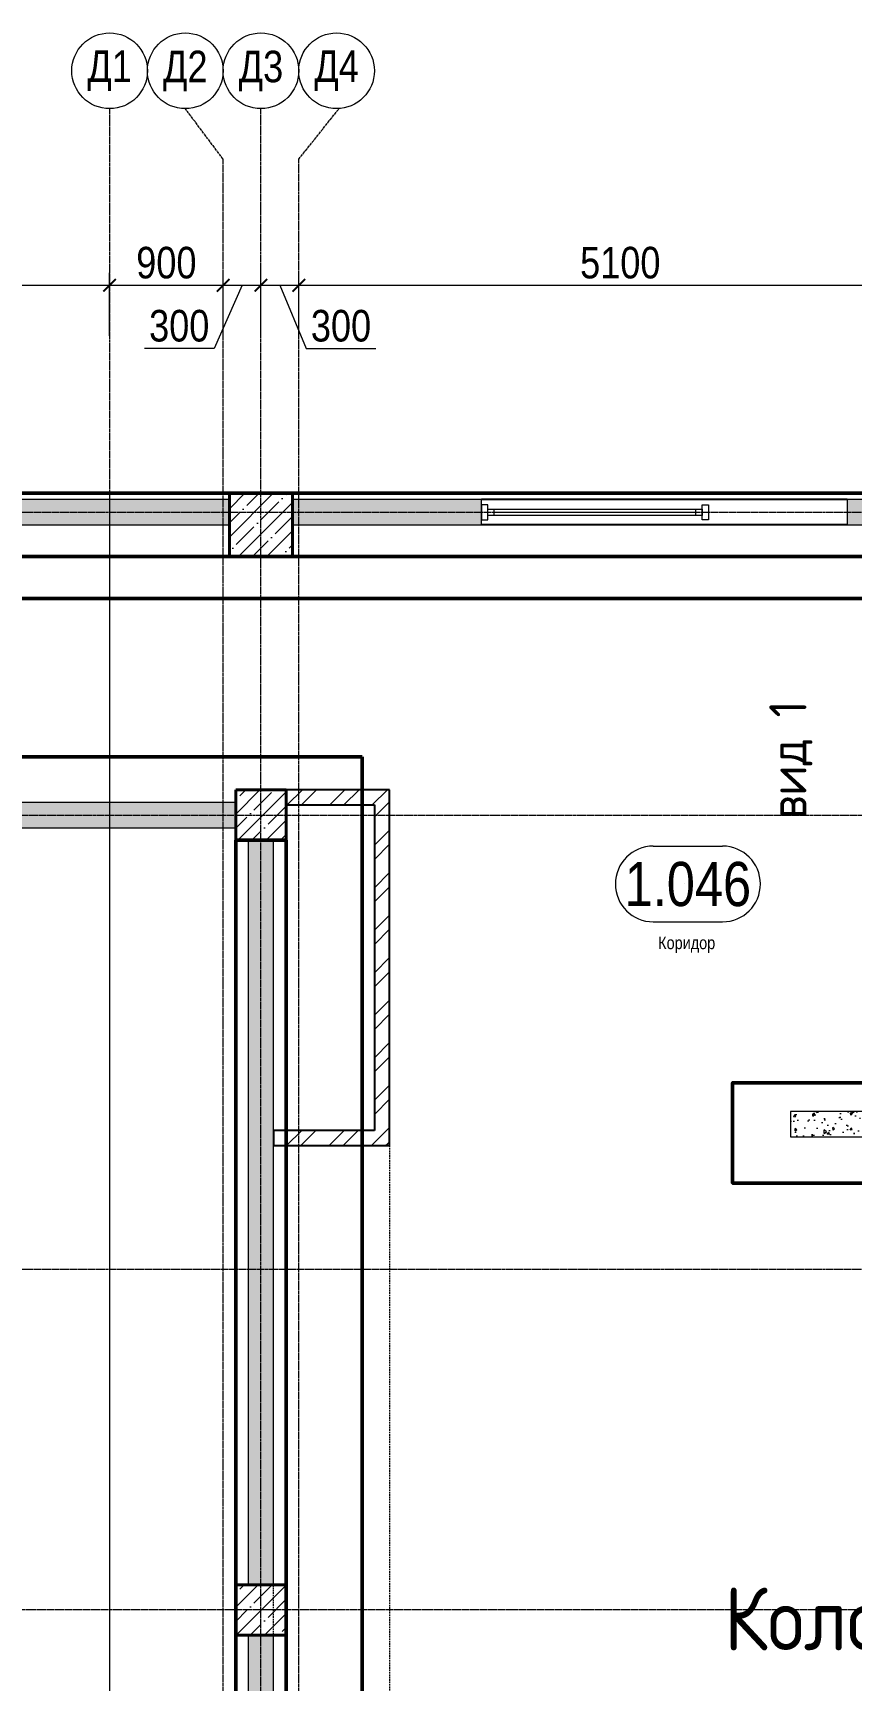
# Model space of a CAD drawing. Header units: millimetres. Extents: x -24360 to 609566, y -391049 to 148426.
# Drawn here: x 211642 to 218130, y -247796 to -234742 of the extents above; entities that cross this region are included whole.
import ezdxf
from ezdxf.enums import TextEntityAlignment as Align

# ---------------------------------------------------------------- set-up
doc = ezdxf.new("R2010")
doc.units = ezdxf.units.MM
for name, pattern in [('CENTER2', [28.575, 19.05, -3.175, 3.175, -3.175]), ('DASHED', [19.05, 12.7, -6.35]), ('HIDDEN2', [4.7625, 3.175, -1.5875])]:
    doc.linetypes.add(name, pattern=pattern)
doc.layers.get('Defpoints').update_dxf_attribs({"color": 140})
for name, color, linetype, lineweight in [('АР_Area', 5, 'Continuous', 5), ('АР_Колонны', 70, 'Continuous', 30), ('АР_Мебель', 8, 'Continuous', 5), ('АР_Окна', 4, 'Continuous', 5), ('АР_Оси_РД_размер', 8, 'Continuous', 0), ('АР_Стены ЖБ', 7, 'Continuous', 30), ('АР_Стены кирпич', 32, 'Continuous', 25), ('АР_Стены ПЕНОблок', 52, 'Continuous', 20), ('АР_Штриховка', 8, 'Continuous', 0), ('Основные линии', 7, 'Continuous', 30), ('осново', 7, 'Continuous', 30)]:
    doc.layers.add(name, color=color, linetype=linetype, lineweight=lineweight)
for name, color, linetype, lineweight, true_color in [('АР_Оси_РД_100', 7, 'Continuous', 0, 0x525252), ('РД_Витраж_вн', 7, 'Continuous', 25, 0x148aff), ('РД_проем_инж перемыч_фахверк', 7, 'Continuous', 18, 0xff1f1f)]:
    doc.layers.add(name, color=color, linetype=linetype, lineweight=lineweight, true_color=true_color)
doc.layers.add('КР_Балки-0.5', color=60, linetype='Continuous', lineweight=50, plot=False)
doc.layers.add('РД_Проем', color=230, linetype='Continuous', lineweight=0, plot=False)
doc.styles.add('style1', font='ARIALN.TTF')
doc.styles.add('ккк', font='isocpeur.ttf', dxfattribs={"width": 0.85, "oblique": 15})
doc.styles.add('СПДС', font='isocpeur.ttf', dxfattribs={"width": 0.9})
doc.dimstyles.new('Dim100_ареал', dxfattribs={"dimscale": 100, "dimtxt": 2.5, "dimasz": 1, "dimexe": 1, "dimexo": 1, "dimgap": 0.5, "dimtad": 1, "dimzin": 12, "dimdsep": 46, "dimtxsty": 'style1', "dimblk": 'ARCHTICK', "dimcen": 1, "dimdle": 1, "dimclrd": 256, "dimclre": 256, "dimaunit": 1, "dimadec": 0, "dimazin": 3, "dimtfac": 1, "dimtmove": 1, "dimatfit": 3, "dimldrblk": 'OPEN30', "dimfxl": 4, "dimfxlon": 1, "dimtolj": 1, "dimtzin": 0, "dimlwd": 9, "dimlwe": 9, "dimarcsym": 0})
pattern_1 = [(45, (200850, -329440.58), (-112.2532, 112.2532), []), (45, (200962.25, -329440.58), (-112.2532, 112.2532), [198.4375, -39.6875, 0, -39.6875])]

# ---------------------------------------------------------------- blocks, each defined once
blk = doc.blocks.new('MOK-МаркаПом_овал_ареал')
for p, q in [((-2.75, 3), (2.75, 3)), ((-2.75, -3), (2.75, -3))]:
    blk.add_line(p, q)
for centre, radius, start, end in [((-2.75, 0), 3, 90, 270), ((2.75, 0), 3, 270, 90), ((-3.75, 0), 3.5, 0, 0.001)]:
    blk.add_arc(centre, radius, start, end)
at = {"color": 0, "style": 'style1'}
blk.add_attdef('АР-ПОМЕЩЕНИЕ:НОМЕР', text='', height=3.5, dxfattribs=at).set_placement((0, 0), align=Align.MIDDLE)
blk = doc.blocks.new('A-iden')
at = {"linetype": 'Continuous', "lineweight": 5}
blk.add_circle((0, -4), 3, dxfattribs=at)
at = {"color": 0, "linetype": 'Continuous', "lineweight": 20, "style": 'ккк', "width": 0.85}
blk.add_attdef('ID', text='', height=4, dxfattribs=at).set_placement((0.31, -3.85), align=Align.MIDDLE_CENTER)
blk = doc.blocks.new('_ArchTick')
at = {"color": 0, "linetype": 'ByBlock', "const_width": 0.15}
blk.add_lwpolyline([(-0.5, -0.5), (0.5, 0.5)], dxfattribs=at)
blk = doc.blocks.new('*D327')
at = {"layer": 'Defpoints', "color": 0, "lineweight": 15, "transparency": 16777216}
for p in [(212250, -236742), (208650, -238242), (212250, -238242)]:
    blk.add_point(p, dxfattribs=at)
at = {"layer": 'АР_Оси_РД_размер', "lineweight": 9, "transparency": 16777216}
for p, q in [((208650, -237142), (208650, -236642)), ((212250, -237142), (212250, -236642)), ((208550, -236742), (212350, -236742))]:
    blk.add_line(p, q, dxfattribs=at)
at = {"layer": 'АР_Оси_РД_размер', "lineweight": 9, "transparency": 16777216, "xscale": 100, "yscale": 100, "zscale": 100, "rotation": 180}
blk.add_blockref('_ArchTick', (208650, -236742), dxfattribs=at)
at = {"layer": 'АР_Оси_РД_размер', "lineweight": 9, "transparency": 16777216, "xscale": 100, "yscale": 100, "zscale": 100}
blk.add_blockref('_ArchTick', (212250, -236742), dxfattribs=at)
at = {"layer": 'АР_Оси_РД_размер', "color": 0, "transparency": 16777216, "insert": (210450, -236564), "char_height": 250, "attachment_point": 5, "style": 'style1'}
blk.add_mtext('\\A1;3600', dxfattribs=at)
blk = doc.blocks.new('_Open30')
at = {"color": 0, "linetype": 'ByBlock', "lineweight": -2}
for p, q in [((-1, 0.27), (0, 0)), ((0, 0), (-1, -0.27)), ((0, 0), (-1, 0))]:
    blk.add_line(p, q, dxfattribs=at)
blk = doc.blocks.new('*D328')
at = {"layer": 'Defpoints', "color": 0, "lineweight": 15, "transparency": 16777216}
for p in [(213150, -236742), (212250, -238242), (213150, -238242)]:
    blk.add_point(p, dxfattribs=at)
at = {"layer": 'АР_Оси_РД_размер', "lineweight": 9, "transparency": 16777216}
for p, q in [((212250, -237142), (212250, -236642)), ((213150, -237142), (213150, -236642)), ((212150, -236742), (213250, -236742))]:
    blk.add_line(p, q, dxfattribs=at)
at = {"layer": 'АР_Оси_РД_размер', "lineweight": 9, "transparency": 16777216, "xscale": 100, "yscale": 100, "zscale": 100, "rotation": 180}
blk.add_blockref('_ArchTick', (212250, -236742), dxfattribs=at)
at = {"layer": 'АР_Оси_РД_размер', "lineweight": 9, "transparency": 16777216, "xscale": 100, "yscale": 100, "zscale": 100}
blk.add_blockref('_ArchTick', (213150, -236742), dxfattribs=at)
at = {"layer": 'АР_Оси_РД_размер', "color": 0, "transparency": 16777216, "insert": (212700, -236564), "char_height": 250, "attachment_point": 5, "style": 'style1'}
blk.add_mtext('\\A1;900', dxfattribs=at)
blk = doc.blocks.new('*D329')
at = {"layer": 'Defpoints', "color": 0, "lineweight": 15, "transparency": 16777216}
for p in [(213450, -236742), (213150, -238242), (213450, -238242)]:
    blk.add_point(p, dxfattribs=at)
at = {"layer": 'АР_Оси_РД_размер', "lineweight": 9, "transparency": 16777216}
for p, q in [((213150, -237142), (213150, -236642)), ((213450, -237142), (213450, -236642)), ((213050, -236742), (213550, -236742)), ((213300, -236742), (213079, -237242)), ((213079, -237242), (212526, -237242))]:
    blk.add_line(p, q, dxfattribs=at)
at = {"layer": 'АР_Оси_РД_размер', "lineweight": 9, "transparency": 16777216, "xscale": 100, "yscale": 100, "zscale": 100, "rotation": 180}
blk.add_blockref('_ArchTick', (213150, -236742), dxfattribs=at)
at = {"layer": 'АР_Оси_РД_размер', "lineweight": 9, "transparency": 16777216, "xscale": 100, "yscale": 100, "zscale": 100}
blk.add_blockref('_ArchTick', (213450, -236742), dxfattribs=at)
at = {"layer": 'АР_Оси_РД_размер', "color": 0, "transparency": 16777216, "insert": (212802, -237064), "char_height": 250, "attachment_point": 5, "style": 'style1'}
blk.add_mtext('\\A1;300', dxfattribs=at)
blk = doc.blocks.new('*D330')
at = {"layer": 'Defpoints', "color": 0, "lineweight": 15, "transparency": 16777216}
for p in [(213750, -236742), (213450, -238242), (213750, -238242)]:
    blk.add_point(p, dxfattribs=at)
at = {"layer": 'АР_Оси_РД_размер', "lineweight": 9, "transparency": 16777216}
for p, q in [((213450, -237142), (213450, -236642)), ((213750, -237142), (213750, -236642)), ((213350, -236742), (213850, -236742)), ((213600, -236742), (213809, -237242)), ((213809, -237242), (214361, -237242))]:
    blk.add_line(p, q, dxfattribs=at)
at = {"layer": 'АР_Оси_РД_размер', "lineweight": 9, "transparency": 16777216, "xscale": 100, "yscale": 100, "zscale": 100, "rotation": 180}
blk.add_blockref('_ArchTick', (213450, -236742), dxfattribs=at)
at = {"layer": 'АР_Оси_РД_размер', "lineweight": 9, "transparency": 16777216, "xscale": 100, "yscale": 100, "zscale": 100}
blk.add_blockref('_ArchTick', (213750, -236742), dxfattribs=at)
at = {"layer": 'АР_Оси_РД_размер', "color": 0, "transparency": 16777216, "insert": (214085, -237064), "char_height": 250, "attachment_point": 5, "style": 'style1'}
blk.add_mtext('\\A1;300', dxfattribs=at)
blk = doc.blocks.new('*D331')
at = {"layer": 'Defpoints', "color": 0, "lineweight": 15, "transparency": 16777216}
for p in [(218850, -236742), (213750, -238242), (218850, -238242)]:
    blk.add_point(p, dxfattribs=at)
at = {"layer": 'АР_Оси_РД_размер', "lineweight": 9, "transparency": 16777216}
for p, q in [((213750, -237142), (213750, -236642)), ((218850, -237142), (218850, -236642)), ((213650, -236742), (218950, -236742))]:
    blk.add_line(p, q, dxfattribs=at)
at = {"layer": 'АР_Оси_РД_размер', "lineweight": 9, "transparency": 16777216, "xscale": 100, "yscale": 100, "zscale": 100, "rotation": 180}
blk.add_blockref('_ArchTick', (213750, -236742), dxfattribs=at)
at = {"layer": 'АР_Оси_РД_размер', "lineweight": 9, "transparency": 16777216, "xscale": 100, "yscale": 100, "zscale": 100}
blk.add_blockref('_ArchTick', (218850, -236742), dxfattribs=at)
at = {"layer": 'АР_Оси_РД_размер', "color": 0, "transparency": 16777216, "insert": (216300, -236564), "char_height": 250, "attachment_point": 5, "style": 'style1'}
blk.add_mtext('\\A1;5100', dxfattribs=at)

msp = doc.modelspace()

# ---------------------------------------------------------------- hatches: boundary and pattern name
at = {"layer": 'АР_Штриховка', "linetype": 'Continuous', "lineweight": 0, "true_color": 0x000000}
h = msp.add_hatch(dxfattribs=at)
h.set_pattern_fill('AR-CONC', color=18, angle=45, style=0)
h.set_pattern_definition([(95, (200850, -329440.58), (140.09465, 117.55338), [19.05, -209.55]), (40, (200850, -329440.58), (-160.01845, 110.17673), [15.24, -167.6406]), (145.45144, (200861.67, -329430.79), (-19.9238, 227.7301), [16.19, -178.09024]), (91.1842, (200814.08, -329404.66), (221.41024, 161.9534), [28.575, -314.325]), (141.63556, (200832.53, -329391.17), (-7.0866, 342.8268), [24.285, -267.1356]), (36.18415, (200814.08, -329404.66), (-7.0866, 342.8268), [22.86, -251.4597]), (66, (200841.02, -329395.68), (179.51998, 34.89515), [19.05, -209.55]), (11, (200841.02, -329395.68), (-86.53993, 173.9412), [15.24, -167.64]), (116.45144, (200855.98, -329392.77), (92.98005, 208.83634), [16.19, -178.08994]), (82.5, (200850, -329440.584), (-57.60547, 61.973414), [0, -165.608, 0, -170.18, 0, -168.275]), (52.5, (200850, -329440.58), (-23.58973, 118.087), [0, -97.028, 0, -161.798, 0, -64.135]), (12.5, (200809.95, -329480.636), (99.927863, 91.826196), [0, -63.5, 0, -198.12, 0, -262.89]), (2.5, (200791.99, -329498.6), (86.7639, 122.7224), [0, -82.55, 0, -131.572, 0, -186.69])])
h.paths.add_polyline_path([(213200, -238640.584), (213200, -238440.584), (207400, -238440.584), (207400, -238640.584)], flags=0)
at = {"layer": 'АР_Штриховка', "linetype": 'Continuous', "lineweight": 5, "true_color": 0x000000}
h = msp.add_hatch(dxfattribs=at)
h.set_pattern_fill('ANSI35', color=18, scale=25, style=0)
h.set_pattern_definition(pattern_1)
h.paths.add_polyline_path([(213200, -238890.584), (213700, -238890.584), (213700, -238390.584), (213200, -238390.584)], flags=0)
at = {"layer": 'АР_Штриховка', "linetype": 'Continuous', "lineweight": 0, "true_color": 0x000000}
h = msp.add_hatch(dxfattribs=at)
h.set_pattern_fill('AR-CONC', color=18, angle=45, style=0)
h.set_pattern_definition([(95, (200850, -329440.58), (140.09465, 117.55338), [19.05, -209.55]), (40, (200850, -329440.58), (-160.01845, 110.17673), [15.24, -167.6406]), (145.45144, (200861.67, -329430.79), (-19.9238, 227.7301), [16.19, -178.09024]), (91.1842, (200814.08, -329404.66), (221.41024, 161.9534), [28.575, -314.325]), (141.63556, (200832.53, -329391.17), (-7.0866, 342.8268), [24.285, -267.1356]), (36.18415, (200814.08, -329404.66), (-7.0866, 342.8268), [22.86, -251.4597]), (66, (200841.02, -329395.68), (179.51998, 34.89515), [19.05, -209.55]), (11, (200841.02, -329395.68), (-86.53993, 173.9412), [15.24, -167.64]), (116.45144, (200855.98, -329392.77), (92.98005, 208.83634), [16.19, -178.08994]), (82.5, (200850, -329440.584), (-57.60547, 61.973414), [0, -165.608, 0, -170.18, 0, -168.275]), (52.5, (200850, -329440.58), (-23.58973, 118.087), [0, -97.028, 0, -161.798, 0, -64.135]), (12.5, (200809.95, -329480.636), (99.927863, 91.826196), [0, -63.5, 0, -198.12, 0, -262.89]), (2.5, (200791.99, -329498.6), (86.7639, 122.7224), [0, -82.55, 0, -131.572, 0, -186.69])])
h.paths.add_polyline_path([(218900, -238640.584), (218900, -238440.584), (218100, -238440.584), (218100, -238640.584)], flags=0)
h.paths.add_polyline_path([(215200, -238640.584), (215200, -238440.584), (213700, -238440.584), (213700, -238640.584)], flags=0)
h = msp.add_hatch(dxfattribs=at)
h.set_pattern_fill('AR-CONC', color=18, angle=-315, style=0)
h.set_pattern_definition([(95, (200850, -329440.58), (140.09465, 117.55338), [19.05, -209.55]), (40, (200850, -329440.58), (-160.01845, 110.17673), [15.24, -167.6406]), (145.45144, (200861.67, -329430.79), (-19.9238, 227.7301), [16.19, -178.09024]), (91.1842, (200814.08, -329404.66), (221.41024, 161.9534), [28.575, -314.325]), (141.63556, (200832.53, -329391.17), (-7.0866, 342.8268), [24.285, -267.1356]), (36.18415, (200814.08, -329404.66), (-7.0866, 342.8268), [22.86, -251.4597]), (66, (200841.02, -329395.68), (179.51998, 34.89515), [19.05, -209.55]), (11, (200841.02, -329395.68), (-86.53993, 173.9412), [15.24, -167.64]), (116.45145, (200855.98, -329392.77), (92.98005, 208.83634), [16.19, -178.08994]), (82.5, (200850, -329440.584), (-57.60547, 61.973414), [0, -165.608, 0, -170.18, 0, -168.275]), (52.5, (200850, -329440.58), (-23.58973, 118.087), [0, -97.028, 0, -161.798, 0, -64.135]), (12.5, (200809.95, -329480.636), (99.927863, 91.826196), [0, -63.5, 0, -198.12, 0, -262.89]), (2.5, (200791.99, -329498.6), (86.7639, 122.7224), [0, -82.55, 0, -131.572, 0, -186.69])])
h.paths.add_polyline_path([(207350, -240840.584), (207350, -241040.584), (210948.73, -241040.584), (210948.73, -240840.584)], flags=0)
h.paths.add_polyline_path([(210948.73, -240840.584), (210948.73, -241040.584), (213250, -241040.584), (213250, -240840.584)], flags=0)
at = {"layer": 'АР_Штриховка', "linetype": 'Continuous', "lineweight": 5, "true_color": 0x000000}
h = msp.add_hatch(dxfattribs=at)
h.set_pattern_fill('ANSI35', color=18, scale=25, style=0)
h.set_pattern_definition(pattern_1)
h.paths.add_polyline_path([(213250, -241140.584), (213650, -241140.584), (213650, -240740.584), (213250, -240740.584)], flags=0)
h = msp.add_hatch(dxfattribs=at)
h.set_pattern_fill('ANSI35', color=18, scale=25, style=0)
h.set_pattern_definition(pattern_1)
h.paths.add_polyline_path([(213250, -241140.584), (213650, -241140.584), (213650, -240740.584), (213250, -240740.584)], flags=0)
at = {"layer": 'АР_Штриховка', "linetype": 'Continuous', "lineweight": 0, "true_color": 0x000000}
h = msp.add_hatch(dxfattribs=at)
h.set_pattern_fill('ANSI32', color=18, scale=25, style=0)
h.set_pattern_definition([(45, (200850, -329440.58), (-168.3798, 168.3798), []), (45, (200962.25, -329440.58), (-168.3798, 168.3798), [])])
h.paths.add_polyline_path([(213650, -240740.584), (213650, -240860.584), (214350, -240860.584), (214470, -240740.584)], flags=0)
h = msp.add_hatch(dxfattribs=at)
h.set_pattern_fill('ANSI32', color=18, scale=25, angle=-360, style=0)
h.set_pattern_definition([(45, (200850, -329440.58), (-168.3798, 168.3798), []), (45, (200962.25, -329440.58), (-168.3798, 168.3798), [])])
h.paths.add_polyline_path([(214470, -240740.584), (214350, -240860.584), (214350, -243440.584), (214470, -243560.584)], flags=0)
h = msp.add_hatch(dxfattribs=at)
h.set_pattern_fill('AR-CONC', color=18, angle=-315, style=0)
h.set_pattern_definition([(95, (200850, -329440.58), (140.09465, 117.55338), [19.05, -209.55]), (40, (200850, -329440.58), (-160.01845, 110.17673), [15.24, -167.6406]), (145.45144, (200861.67, -329430.79), (-19.9238, 227.7301), [16.19, -178.09024]), (91.1842, (200814.08, -329404.66), (221.41024, 161.9534), [28.575, -314.325]), (141.63556, (200832.53, -329391.17), (-7.0866, 342.8268), [24.285, -267.1356]), (36.18415, (200814.08, -329404.66), (-7.0866, 342.8268), [22.86, -251.4597]), (66, (200841.02, -329395.68), (179.51998, 34.89515), [19.05, -209.55]), (11, (200841.02, -329395.68), (-86.53993, 173.9412), [15.24, -167.64]), (116.45145, (200855.98, -329392.77), (92.98005, 208.83634), [16.19, -178.08994]), (82.5, (200850, -329440.584), (-57.60547, 61.973414), [0, -165.608, 0, -170.18, 0, -168.275]), (52.5, (200850, -329440.58), (-23.58973, 118.087), [0, -97.028, 0, -161.798, 0, -64.135]), (12.5, (200809.95, -329480.636), (99.927863, 91.826196), [0, -63.5, 0, -198.12, 0, -262.89]), (2.5, (200791.99, -329498.6), (86.7639, 122.7224), [0, -82.55, 0, -131.572, 0, -186.69])])
h.paths.add_polyline_path([(213550, -241140.584), (213350, -241140.584), (213350, -247040.584), (213550, -247040.584)], flags=0)
h = msp.add_hatch(dxfattribs=at)
h.set_pattern_fill('AR-CONC', color=18, angle=45, style=0)
h.set_pattern_definition([(95, (200850, -329440.58), (140.09465, 117.55338), [19.05, -209.55]), (40, (200850, -329440.58), (-160.01845, 110.17673), [15.24, -167.6406]), (145.45144, (200861.67, -329430.79), (-19.9238, 227.7301), [16.19, -178.09024]), (91.1842, (200814.08, -329404.66), (221.41024, 161.9534), [28.575, -314.325]), (141.63556, (200832.53, -329391.17), (-7.0866, 342.8268), [24.285, -267.1356]), (36.18415, (200814.08, -329404.66), (-7.0866, 342.8268), [22.86, -251.4597]), (66, (200841.02, -329395.68), (179.51998, 34.89515), [19.05, -209.55]), (11, (200841.02, -329395.68), (-86.53993, 173.9412), [15.24, -167.64]), (116.45144, (200855.98, -329392.77), (92.98005, 208.83634), [16.19, -178.08994]), (82.5, (200850, -329440.584), (-57.60547, 61.973414), [0, -165.608, 0, -170.18, 0, -168.275]), (52.5, (200850, -329440.58), (-23.58973, 118.087), [0, -97.028, 0, -161.798, 0, -64.135]), (12.5, (200809.95, -329480.636), (99.927863, 91.826196), [0, -63.5, 0, -198.12, 0, -262.89]), (2.5, (200791.99, -329498.6), (86.7639, 122.7224), [0, -82.55, 0, -131.572, 0, -186.69])])
h.paths.add_polyline_path([(217650, -243290.584), (217650, -243490.584), (218950, -243490.584), (218950, -243290.584)], flags=0)
h = msp.add_hatch(dxfattribs=at)
h.set_pattern_fill('ANSI32', color=18, scale=25, angle=360, style=0)
h.set_pattern_definition([(45, (200850, -329440.58), (-168.3798, 168.3798), []), (45, (200962.25, -329440.58), (-168.3798, 168.3798), [])])
h.paths.add_polyline_path([(214470, -243560.584), (214350, -243440.584), (213550, -243440.584), (213550, -243560.584)], flags=0)
at = {"layer": 'АР_Штриховка', "linetype": 'Continuous', "lineweight": 5, "true_color": 0x000000}
h = msp.add_hatch(dxfattribs=at)
h.set_pattern_fill('ANSI35', color=18, scale=25, style=0)
h.set_pattern_definition(pattern_1)
h.paths.add_polyline_path([(213250, -247440.584), (213650, -247440.584), (213650, -247040.584), (213250, -247040.584)], flags=0)
at = {"layer": 'АР_Штриховка', "linetype": 'Continuous', "lineweight": 0, "true_color": 0x000000}
h = msp.add_hatch(dxfattribs=at)
h.set_pattern_fill('AR-CONC', color=18, angle=-315, style=0)
h.set_pattern_definition([(95, (200850, -329440.58), (140.09465, 117.55338), [19.05, -209.55]), (40, (200850, -329440.58), (-160.01845, 110.17673), [15.24, -167.6406]), (145.45144, (200861.67, -329430.79), (-19.9238, 227.7301), [16.19, -178.09024]), (91.1842, (200814.08, -329404.66), (221.41024, 161.9534), [28.575, -314.325]), (141.63556, (200832.53, -329391.17), (-7.0866, 342.8268), [24.285, -267.1356]), (36.18415, (200814.08, -329404.66), (-7.0866, 342.8268), [22.86, -251.4597]), (66, (200841.02, -329395.68), (179.51998, 34.89515), [19.05, -209.55]), (11, (200841.02, -329395.68), (-86.53993, 173.9412), [15.24, -167.64]), (116.45145, (200855.98, -329392.77), (92.98005, 208.83634), [16.19, -178.08994]), (82.5, (200850, -329440.584), (-57.60547, 61.973414), [0, -165.608, 0, -170.18, 0, -168.275]), (52.5, (200850, -329440.58), (-23.58973, 118.087), [0, -97.028, 0, -161.798, 0, -64.135]), (12.5, (200809.95, -329480.636), (99.927863, 91.826196), [0, -63.5, 0, -198.12, 0, -262.89]), (2.5, (200791.99, -329498.6), (86.7639, 122.7224), [0, -82.55, 0, -131.572, 0, -186.69])])
h.paths.add_polyline_path([(213550, -247440.584), (213350, -247440.584), (213350, -248240.584), (213550, -248240.584)], flags=0)
h.paths.add_polyline_path([(213550, -251140.584), (213350, -251140.584), (213350, -252319.86), (213550, -252319.86)], flags=0)
h.paths.add_polyline_path([(213550, -252319.86), (213350, -252319.86), (213350, -253040.584), (213550, -253040.584)], flags=0)

# ---------------------------------------------------------------- linework, layer by layer
at = {"color": 1, "lineweight": 50}
for points in [[(214253, -239224.584), (201674, -239224.584), (201674, -240479.584), (214253, -240479.584)], [(214253, -239224.584), (227983, -239224.584), (227983, -243061.584)], [(227983, -258280.584), (227983, -260071.584), (214253, -260071.584), (214253, -240479.584)], [(227983, -243857.584), (217190, -243857.584), (217190, -243061.584), (227983, -243061.584)]]:
    msp.add_lwpolyline(points, dxfattribs=at)
at = {"layer": 'АР_Колонны', "color": 18, "linetype": 'HIDDEN2', "lineweight": 25, "true_color": 0x000000}
for p, q in [((213200, -238390.584), (213700, -238390.584)), ((213200, -238890.584), (213200, -238390.584)), ((213700, -238390.584), (213700, -238890.584)), ((213700, -238890.584), (213200, -238890.584)), ((213250, -240740.584), (213650, -240740.584)), ((213250, -241140.584), (213250, -240740.584)), ((213250, -240740.584), (213650, -240740.584)), ((213250, -241140.584), (213250, -240740.584)), ((213650, -240740.584), (213650, -241140.584)), ((213650, -240740.584), (213650, -241140.584)), ((213650, -241140.584), (213250, -241140.584)), ((213650, -241140.584), (213250, -241140.584)), ((213250, -247040.584), (213650, -247040.584)), ((213250, -247440.584), (213250, -247040.584)), ((213650, -247040.584), (213650, -247440.584)), ((213650, -247440.584), (213250, -247440.584))]:
    msp.add_line(p, q, dxfattribs=at)
at = {"layer": 'АР_Колонны', "color": 18, "linetype": 'Continuous', "lineweight": 30, "true_color": 0x000000}
for p, q in [((213700, -238390.584), (213200, -238390.584)), ((213200, -238390.584), (213200, -238890.584)), ((213700, -238890.584), (213700, -238390.584)), ((213200, -238890.584), (213700, -238890.584)), ((213650, -240740.584), (213250, -240740.584)), ((213250, -240740.584), (213250, -241140.584)), ((213650, -240740.584), (213250, -240740.584)), ((213250, -240740.584), (213250, -241140.584)), ((213650, -241140.584), (213650, -240740.584)), ((213650, -241140.584), (213650, -240740.584)), ((213250, -241140.584), (213650, -241140.584)), ((213250, -241140.584), (213650, -241140.584)), ((213650, -247040.584), (213250, -247040.584)), ((213250, -247040.584), (213250, -247440.584)), ((213650, -247440.584), (213650, -247040.584)), ((213250, -247440.584), (213650, -247440.584))]:
    msp.add_line(p, q, dxfattribs=at)
at = {"layer": 'АР_Мебель', "color": 18, "linetype": 'DASHED', "true_color": 0x000000}
for p, q in [((213550, -243560.584), (214470, -243560.584)), ((213550, -258695.584), (213550, -243560.584)), ((214470, -243560.584), (214470, -258695.584))]:
    msp.add_line(p, q, dxfattribs=at)
at = {"layer": 'АР_Окна', "color": 18, "linetype": 'Continuous', "lineweight": 5, "true_color": 0x000000}
for p, q in [((215200, -238440.584), (217000, -238440.584)), ((215300, -238565.584), (215300, -238515.584)), ((215300, -238540.584), (216900, -238540.584)), ((216900, -238565.584), (216900, -238515.584)), ((215200, -238640.584), (217000, -238640.584))]:
    msp.add_line(p, q, dxfattribs=at)
for points in [[(215250, -238480.584), (215200, -238480.584), (215200, -238600.584), (215250, -238600.584)], [(216950, -238480.584), (217000, -238480.584), (217000, -238600.584), (216950, -238600.584)], [(215250, -238565.584), (215250, -238515.584), (216950, -238515.584), (216950, -238565.584)]]:
    msp.add_lwpolyline(points, close=True, dxfattribs=at)
at = {"layer": 'АР_Оси_РД_100', "linetype": 'CENTER2'}
for p, q in [((200850, -238540.584), (232410, -238540.584)), ((200495, -240940.584), (232410, -240940.584)), ((200850, -244540.584), (232410, -244540.584)), ((232410, -247240.584), (200850, -247240.584))]:
    msp.add_line(p, q, dxfattribs=at)
for points in [[(212250, -235341.905), (212250, -261040.584)], [(213150, -261040.584), (213150, -235741.905), (212850, -235341.905)], [(213450, -261387.502), (213450, -235341.905)], [(213750, -261312.008), (213750, -235741.905), (214070.167, -235341.227)], [(212250, -238390.584), (212250, -261040.584)], [(213150, -261040.584), (213150, -238390.584)], [(213450, -261387.502), (213450, -238390.584)], [(213750, -261312.008), (213750, -238390.584)]]:
    msp.add_lwpolyline(points, dxfattribs=at)
at = {"layer": 'АР_Стены ЖБ', "color": 18, "linetype": 'Continuous', "lineweight": 40, "true_color": 0x000000}
for p, q in [((213700, -238390.584), (213200, -238390.584)), ((213200, -238390.584), (213200, -238890.584)), ((213700, -238890.584), (213700, -238390.584)), ((213200, -238890.584), (213700, -238890.584)), ((213650, -240740.584), (213250, -240740.584)), ((213250, -240740.584), (213250, -241140.584)), ((213650, -240740.584), (213250, -240740.584)), ((213250, -240740.584), (213250, -241140.584)), ((213650, -241140.584), (213650, -240740.584)), ((213650, -241140.584), (213650, -240740.584)), ((213250, -241140.584), (213650, -241140.584)), ((213250, -241140.584), (213650, -241140.584)), ((213650, -247040.584), (213250, -247040.584)), ((213250, -247040.584), (213250, -247440.584)), ((213650, -247440.584), (213650, -247040.584)), ((213250, -247440.584), (213650, -247440.584))]:
    msp.add_line(p, q, dxfattribs=at)
at = {"layer": 'АР_Стены кирпич', "color": 18, "linetype": 'Continuous', "lineweight": 25, "true_color": 0x000000}
for p, q in [((213650, -240740.584), (213650, -240860.584)), ((214470, -240740.584), (213650, -240740.584)), ((214470, -243560.584), (214470, -240740.584)), ((213650, -240860.584), (214350, -240860.584)), ((214350, -240860.584), (214350, -243440.584)), ((214350, -243440.584), (213550, -243440.584)), ((213550, -243440.584), (213550, -243560.584)), ((213550, -243560.584), (214470, -243560.584)), ((213250, -247360.584), (213250, -247240.584))]:
    msp.add_line(p, q, dxfattribs=at)
at = {"layer": 'АР_Стены ПЕНОблок', "color": 18, "linetype": 'Continuous', "lineweight": 20, "true_color": 0x000000}
for p, q in [((213200, -238440.584), (207400, -238440.584)), ((213200, -238640.584), (213200, -238440.584)), ((215200, -238440.584), (213700, -238440.584)), ((213700, -238440.584), (213700, -238640.584)), ((215200, -238640.584), (215200, -238440.584)), ((218900, -238440.584), (218100, -238440.584)), ((218100, -238440.584), (218100, -238640.584)), ((207400, -238640.584), (213200, -238640.584)), ((213700, -238640.584), (215200, -238640.584)), ((218100, -238640.584), (218900, -238640.584)), ((213250, -240840.584), (210948.73, -240840.584)), ((213250, -241040.584), (213250, -240840.584)), ((210948.73, -241040.584), (213250, -241040.584)), ((213550, -241140.584), (213350, -241140.584)), ((213350, -241140.584), (213350, -247040.584)), ((213550, -247040.584), (213550, -241140.584)), ((217650, -243290.584), (217650, -243490.584)), ((218950, -243290.584), (217650, -243290.584)), ((217650, -243490.584), (218950, -243490.584)), ((213350, -247040.584), (213550, -247040.584)), ((213550, -247440.584), (213350, -247440.584)), ((213350, -247440.584), (213350, -248240.584)), ((213550, -248240.584), (213550, -247440.584))]:
    msp.add_line(p, q, dxfattribs=at)
at = {"layer": 'КР_Балки-0.5', "color": 18, "ltscale": 200, "true_color": 0x000000}
for p, q in [((207400, -238390.584), (224750, -238390.584)), ((207400, -238390.584), (224750, -238390.584)), ((224750, -238890.584), (207400, -238890.584)), ((224750, -238890.584), (207400, -238890.584)), ((213250, -259040.584), (213250, -241140.584)), ((213250, -241140.584), (213650, -241140.584)), ((213250, -259040.584), (213250, -241140.584)), ((213250, -241140.584), (213650, -241140.584)), ((213650, -241140.584), (213650, -259040.584)), ((213650, -241140.584), (213650, -259040.584))]:
    msp.add_line(p, q, dxfattribs=at)
at = {"layer": 'РД_Витраж_вн', "color": 18, "linetype": 'Continuous', "lineweight": 25, "true_color": 0x000000}
for p, q in [((218100, -238440.584), (215200, -238440.584)), ((218100, -238640.584), (215200, -238640.584))]:
    msp.add_line(p, q, dxfattribs=at)
at = {"layer": 'РД_Проем', "color": 18, "linetype": 'Continuous', "lineweight": 0, "true_color": 0x000000}
for p, q in [((218100, -238440.584), (215200, -238440.584)), ((218100, -238640.584), (215200, -238640.584))]:
    msp.add_line(p, q, dxfattribs=at)
at = {"layer": 'РД_проем_инж перемыч_фахверк', "color": 18, "linetype": 'Continuous', "lineweight": 18, "true_color": 0x000000}
for p, q in [((218099.999, -238440.584), (215199.999, -238440.584)), ((218099.999, -238640.584), (215199.999, -238640.584))]:
    msp.add_line(p, q, dxfattribs=at)

# ---------------------------------------------------------------- block references
at = {"layer": 'АР_Area', "color": 18, "linetype": 'Continuous', "lineweight": 5, "true_color": 0x000000}
ref = msp.add_blockref('MOK-МаркаПом_овал_ареал', (216836.069, -241486.835), dxfattribs=dict(at, xscale=100, yscale=100, zscale=100))
ref.add_attrib('АР-ПОМЕЩЕНИЕ:НОМЕР', '1.046', dxfattribs={"layer": '0', "color": 0, "height": 350, "style": 'style1'}).set_placement((216836.069, -241486.835), align=Align.MIDDLE)
ref.add_attrib('АР-ПОМЕЩЕНИЕ:НАИМЕНОВАНИЕ', 'Коридор', dxfattribs={"layer": 'Defpoints', "color": 2, "height": 100, "style": 'style1'}).set_placement((216826.654, -241968.228), align=Align.MIDDLE)
at = {"layer": 'АР_Оси_РД_100'}
ref = msp.add_blockref('A-iden', (212250, -234641.905), dxfattribs=dict(at, xscale=100, yscale=100, zscale=100))
ref.add_attrib('ID', 'Д1', dxfattribs={"layer": '0', "linetype": 'Continuous', "height": 250, "style": 'style1'}).set_placement((212250, -235041.905), align=Align.MIDDLE)
ref = msp.add_blockref('A-iden', (212850, -234641.905), dxfattribs=dict(at, xscale=100, yscale=100, zscale=100))
ref.add_attrib('ID', 'Д2', dxfattribs={"layer": '0', "linetype": 'Continuous', "height": 250, "style": 'style1'}).set_placement((212850, -235041.905), align=Align.MIDDLE)
ref = msp.add_blockref('A-iden', (213450, -234641.905), dxfattribs=dict(at, xscale=100, yscale=100, zscale=100))
ref.add_attrib('ID', 'Д3', dxfattribs={"layer": '0', "linetype": 'Continuous', "height": 250, "style": 'style1'}).set_placement((213450, -235041.905), align=Align.MIDDLE)
ref = msp.add_blockref('A-iden', (214050, -234641.905), dxfattribs=dict(at, xscale=100, yscale=100, zscale=100))
ref.add_attrib('ID', 'Д4', dxfattribs={"layer": '0', "linetype": 'Continuous', "height": 250, "style": 'style1'}).set_placement((214050, -235041.905), align=Align.MIDDLE)

# ---------------------------------------------------------------- texts
at = {"layer": 'Основные линии', "insert": (217481.263, -240971.762), "char_height": 295.2401, "attachment_point": 1, "rotation": 90, "style": 'СПДС'}
msp.add_mtext_dynamic_manual_height_columns('вид 1', width=1990.98948, gutter_width=991.045, heights=[0], dxfattribs=at)
at = {"layer": 'осново', "insert": (217123.928, -247060.194), "char_height": 500, "attachment_point": 1, "style": 'СПДС'}
msp.add_mtext_dynamic_manual_height_columns('Колонна №1', width=3371.81454, gutter_width=1678.372, heights=[0], dxfattribs=at)

# ---------------------------------------------------------------- dimensions: what is measured, and where the dimension line sits
at = {"layer": 'АР_Оси_РД_размер'}
for base, p1, p2, picture, middle in [((212250, -236741.905), (208650, -238241.905), (212250, -238241.905), '*D327', (210450, -236564.262)), ((213150, -236741.905), (212250, -238241.905), (213150, -238241.905), '*D328', (212700, -236564.262)), ((218850, -236741.905), (213750, -238241.905), (218850, -238241.905), '*D331', (216300, -236564.262))]:
    dim = msp.add_linear_dim(base=base, p1=p1, p2=p2, dimstyle='Dim100_ареал', dxfattribs=at)
    dim.commit()
    dim.dimension.update_dxf_attribs({"geometry": picture, "text_midpoint": middle})
for base, p1, p2, picture, middle in [((213450, -236741.905), (213150, -238241.905), (213450, -238241.905), '*D329', (213028.569, -237241.905)), ((213750, -236741.905), (213450, -238241.905), (213750, -238241.905), '*D330', (213859.032, -237241.905))]:
    dim = msp.add_linear_dim(base=base, p1=p1, p2=p2, dimstyle='Dim100_ареал', dxfattribs=at)
    dim.commit()
    dim.dimension.update_dxf_attribs({"geometry": picture, "text_midpoint": middle, "dimtype": 160})

doc.saveas('drawing.dxf')
